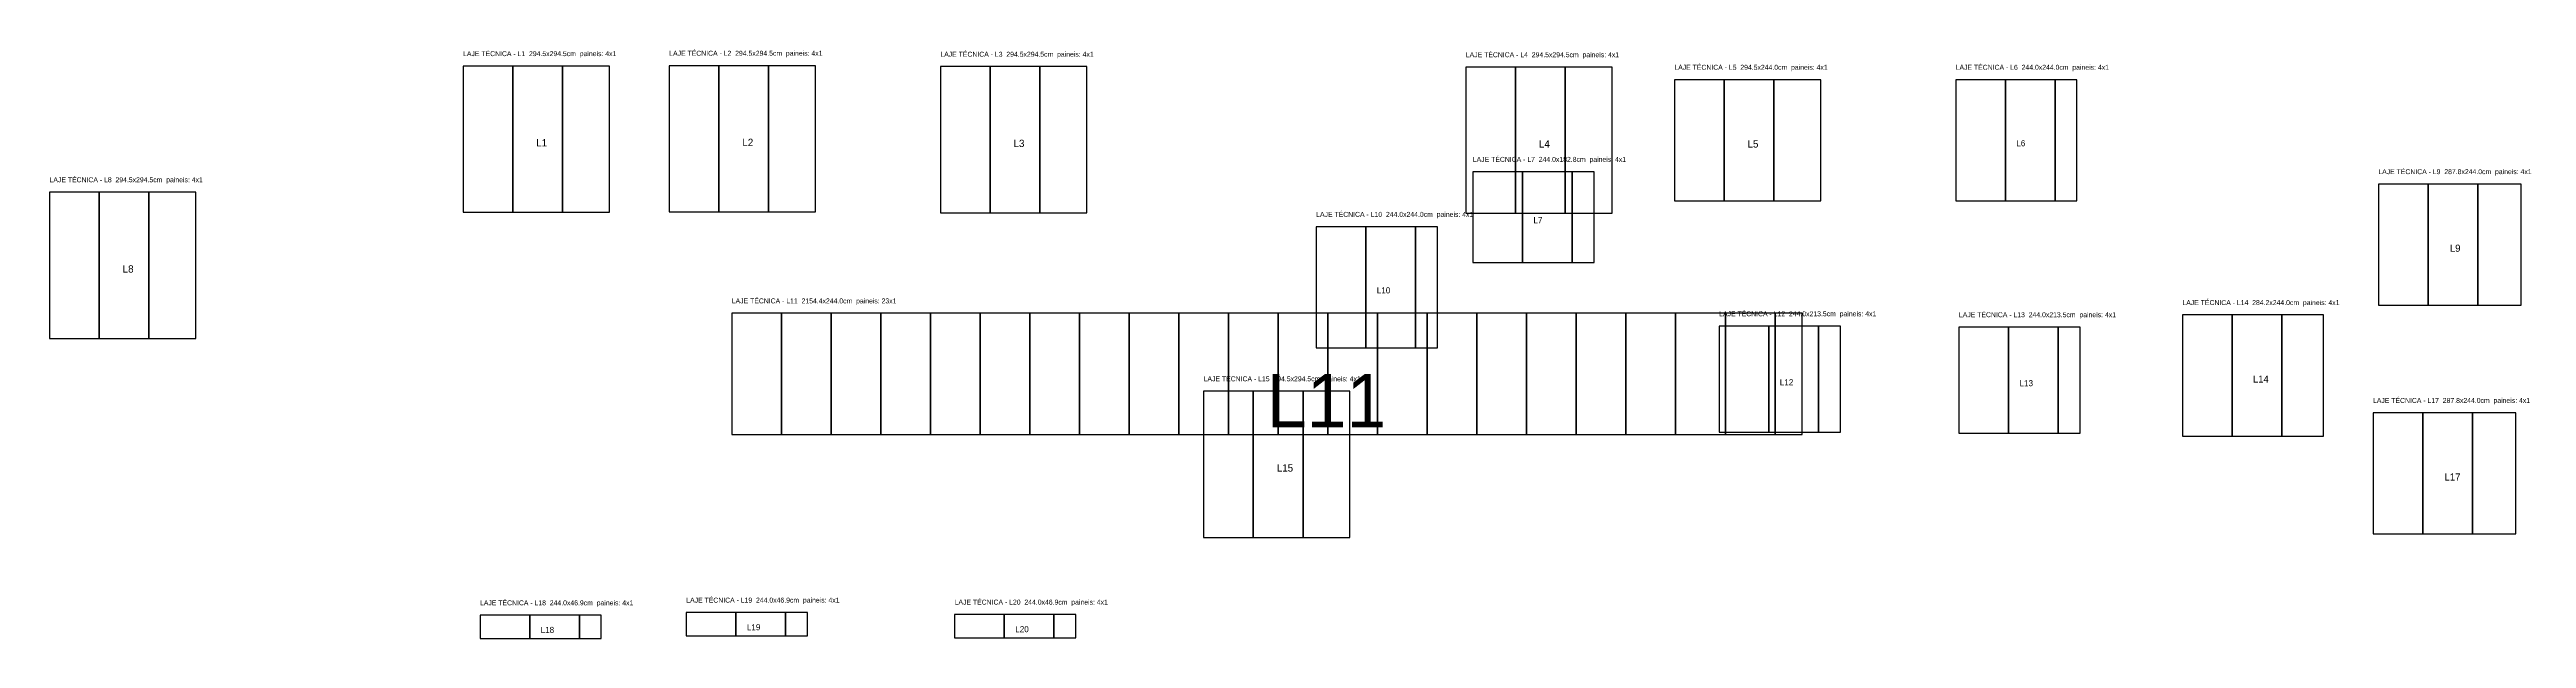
# Model space of a CAD drawing. Header units: metres. Extents: x 2778 to 7764, y 2023 to 3210.
import ezdxf

# ---------------------------------------------------------------- set-up
doc = ezdxf.new("R2010")
doc.units = ezdxf.units.M

msp = doc.modelspace()

# ---------------------------------------------------------------- linework, layer by layer
at = {"layer": 'Contorno'}
for points in [[(3610.45, 2882.11), (3904.95, 2882.11), (3904.95, 3176.61), (3610.45, 3176.61), (3610.45, 2882.11)], [(4025.44, 2882.91), (4319.94, 2882.91), (4319.94, 3177.41), (4025.44, 3177.41), (4025.44, 2882.91)], [(4571.28, 2880.93), (4865.78, 2880.93), (4865.78, 3175.43), (4571.28, 3175.43), (4571.28, 2880.93)], [(5628.97, 2879.89), (5923.47, 2879.89), (5923.47, 3174.39), (5628.97, 3174.39), (5628.97, 2879.89)], [(6048.75, 2905.14), (6343.25, 2905.14), (6343.25, 3149.14), (6048.75, 3149.14), (6048.75, 2905.14)], [(6615, 2905.14), (6859, 2905.14), (6859, 3149.14), (6615, 3149.14), (6615, 2905.14)], [(5643.03, 2780.81), (5887.03, 2780.81), (5887.03, 2963.61), (5643.03, 2963.61), (5643.03, 2780.81)], [(2778.03, 2627.96), (3072.53, 2627.96), (3072.53, 2922.46), (2778.03, 2922.46), (2778.03, 2627.96)], [(7465.82, 2694.83), (7753.62, 2694.83), (7753.62, 2938.83), (7465.82, 2938.83), (7465.82, 2694.83)], [(5327.72, 2608.77), (5571.72, 2608.77), (5571.72, 2852.77), (5327.72, 2852.77), (5327.72, 2608.77)], [(4151.35, 2434.41), (6305.75, 2434.41), (6305.75, 2678.41), (4151.35, 2678.41), (4151.35, 2434.41)], [(6138.97, 2438.94), (6382.97, 2438.94), (6382.97, 2652.44), (6138.97, 2652.44), (6138.97, 2438.94)], [(6621.56, 2437.03), (6865.56, 2437.03), (6865.56, 2650.53), (6621.56, 2650.53), (6621.56, 2437.03)], [(7071.42, 2431.01), (7355.62, 2431.01), (7355.62, 2675.01), (7071.42, 2675.01), (7071.42, 2431.01)], [(5101.21, 2226.91), (5395.71, 2226.91), (5395.71, 2521.41), (5101.21, 2521.41), (5101.21, 2226.91)], [(7455.07, 2233.8), (7742.87, 2233.8), (7742.87, 2477.8), (7455.07, 2477.8), (7455.07, 2233.8)], [(3644.57, 2023.11), (3888.57, 2023.11), (3888.57, 2070.01), (3644.57, 2070.01), (3644.57, 2023.11)], [(4059.73, 2028.55), (4303.73, 2028.55), (4303.73, 2075.45), (4059.73, 2075.45), (4059.73, 2028.55)], [(4599.93, 2024.51), (4843.93, 2024.51), (4843.93, 2071.41), (4599.93, 2071.41), (4599.93, 2024.51)]]:
    msp.add_lwpolyline(points, close=True, dxfattribs=at)
at = {"layer": 'Paineis'}
for points in [[(3610.45, 2882.11), (3710.45, 2882.11), (3710.45, 3176.61), (3610.45, 3176.61)], [(3710.45, 2882.11), (3810.45, 2882.11), (3810.45, 3176.61), (3710.45, 3176.61)], [(3810.45, 2882.11), (3904.95, 2882.11), (3904.95, 3176.61), (3810.45, 3176.61)], [(4025.44, 2882.91), (4125.44, 2882.91), (4125.44, 3177.41), (4025.44, 3177.41)], [(4125.44, 2882.91), (4225.44, 2882.91), (4225.44, 3177.41), (4125.44, 3177.41)], [(4225.44, 2882.91), (4319.94, 2882.91), (4319.94, 3177.41), (4225.44, 3177.41)], [(4571.28, 2880.93), (4671.28, 2880.93), (4671.28, 3175.43), (4571.28, 3175.43)], [(4671.28, 2880.93), (4771.28, 2880.93), (4771.28, 3175.43), (4671.28, 3175.43)], [(4771.28, 2880.93), (4865.78, 2880.93), (4865.78, 3175.43), (4771.28, 3175.43)], [(5628.97, 2879.89), (5728.97, 2879.89), (5728.97, 3174.39), (5628.97, 3174.39)], [(5728.97, 2879.89), (5828.97, 2879.89), (5828.97, 3174.39), (5728.97, 3174.39)], [(5828.97, 2879.89), (5923.47, 2879.89), (5923.47, 3174.39), (5828.97, 3174.39)], [(6048.75, 2905.14), (6148.75, 2905.14), (6148.75, 3149.14), (6048.75, 3149.14)], [(6148.75, 2905.14), (6248.75, 2905.14), (6248.75, 3149.14), (6148.75, 3149.14)], [(6248.75, 2905.14), (6343.25, 2905.14), (6343.25, 3149.14), (6248.75, 3149.14)], [(6615, 2905.14), (6715, 2905.14), (6715, 3149.14), (6615, 3149.14)], [(6715, 2905.14), (6815, 2905.14), (6815, 3149.14), (6715, 3149.14)], [(6815, 2905.14), (6859, 2905.14), (6859, 3149.14), (6815, 3149.14)], [(5643.03, 2780.81), (5743.03, 2780.81), (5743.03, 2963.61), (5643.03, 2963.61)], [(5743.03, 2780.81), (5843.03, 2780.81), (5843.03, 2963.61), (5743.03, 2963.61)], [(5843.03, 2780.81), (5887.03, 2780.81), (5887.03, 2963.61), (5843.03, 2963.61)], [(2778.03, 2627.96), (2878.03, 2627.96), (2878.03, 2922.46), (2778.03, 2922.46)], [(2878.03, 2627.96), (2978.03, 2627.96), (2978.03, 2922.46), (2878.03, 2922.46)], [(2978.03, 2627.96), (3072.53, 2627.96), (3072.53, 2922.46), (2978.03, 2922.46)], [(7465.82, 2694.83), (7565.82, 2694.83), (7565.82, 2938.83), (7465.82, 2938.83)], [(7565.82, 2694.83), (7665.82, 2694.83), (7665.82, 2938.83), (7565.82, 2938.83)], [(7665.82, 2694.83), (7753.62, 2694.83), (7753.62, 2938.83), (7665.82, 2938.83)], [(5327.72, 2608.77), (5427.72, 2608.77), (5427.72, 2852.77), (5327.72, 2852.77)], [(5427.72, 2608.77), (5527.72, 2608.77), (5527.72, 2852.77), (5427.72, 2852.77)], [(5527.72, 2608.77), (5571.72, 2608.77), (5571.72, 2852.77), (5527.72, 2852.77)], [(4151.35, 2434.41), (4251.35, 2434.41), (4251.35, 2678.41), (4151.35, 2678.41)], [(4251.35, 2434.41), (4351.35, 2434.41), (4351.35, 2678.41), (4251.35, 2678.41)], [(4351.35, 2434.41), (4451.35, 2434.41), (4451.35, 2678.41), (4351.35, 2678.41)], [(4451.35, 2434.41), (4551.35, 2434.41), (4551.35, 2678.41), (4451.35, 2678.41)], [(4551.35, 2434.41), (4651.35, 2434.41), (4651.35, 2678.41), (4551.35, 2678.41)], [(4651.35, 2434.41), (4751.35, 2434.41), (4751.35, 2678.41), (4651.35, 2678.41)], [(4751.35, 2434.41), (4851.35, 2434.41), (4851.35, 2678.41), (4751.35, 2678.41)], [(4851.35, 2434.41), (4951.35, 2434.41), (4951.35, 2678.41), (4851.35, 2678.41)], [(4951.35, 2434.41), (5051.35, 2434.41), (5051.35, 2678.41), (4951.35, 2678.41)], [(5051.35, 2434.41), (5151.35, 2434.41), (5151.35, 2678.41), (5051.35, 2678.41)], [(5151.35, 2434.41), (5251.35, 2434.41), (5251.35, 2678.41), (5151.35, 2678.41)], [(5251.35, 2434.41), (5351.35, 2434.41), (5351.35, 2678.41), (5251.35, 2678.41)], [(5351.35, 2434.41), (5451.35, 2434.41), (5451.35, 2678.41), (5351.35, 2678.41)], [(5451.35, 2434.41), (5551.35, 2434.41), (5551.35, 2678.41), (5451.35, 2678.41)], [(5551.35, 2434.41), (5651.35, 2434.41), (5651.35, 2678.41), (5551.35, 2678.41)], [(5651.35, 2434.41), (5751.35, 2434.41), (5751.35, 2678.41), (5651.35, 2678.41)], [(5751.35, 2434.41), (5851.35, 2434.41), (5851.35, 2678.41), (5751.35, 2678.41)], [(5851.35, 2434.41), (5951.35, 2434.41), (5951.35, 2678.41), (5851.35, 2678.41)], [(5951.35, 2434.41), (6051.35, 2434.41), (6051.35, 2678.41), (5951.35, 2678.41)], [(6051.35, 2434.41), (6151.35, 2434.41), (6151.35, 2678.41), (6051.35, 2678.41)], [(6138.97, 2438.94), (6238.97, 2438.94), (6238.97, 2652.44), (6138.97, 2652.44)], [(6151.35, 2434.41), (6251.35, 2434.41), (6251.35, 2678.41), (6151.35, 2678.41)], [(6238.97, 2438.94), (6338.97, 2438.94), (6338.97, 2652.44), (6238.97, 2652.44)], [(6251.35, 2434.41), (6305.75, 2434.41), (6305.75, 2678.41), (6251.35, 2678.41)], [(6338.97, 2438.94), (6382.97, 2438.94), (6382.97, 2652.44), (6338.97, 2652.44)], [(6621.56, 2437.03), (6721.56, 2437.03), (6721.56, 2650.53), (6621.56, 2650.53)], [(6721.56, 2437.03), (6821.56, 2437.03), (6821.56, 2650.53), (6721.56, 2650.53)], [(6821.56, 2437.03), (6865.56, 2437.03), (6865.56, 2650.53), (6821.56, 2650.53)], [(7071.42, 2431.01), (7171.42, 2431.01), (7171.42, 2675.01), (7071.42, 2675.01)], [(7171.42, 2431.01), (7271.42, 2431.01), (7271.42, 2675.01), (7171.42, 2675.01)], [(7271.42, 2431.01), (7355.62, 2431.01), (7355.62, 2675.01), (7271.42, 2675.01)], [(5101.21, 2226.91), (5201.21, 2226.91), (5201.21, 2521.41), (5101.21, 2521.41)], [(5201.21, 2226.91), (5301.21, 2226.91), (5301.21, 2521.41), (5201.21, 2521.41)], [(5301.21, 2226.91), (5395.71, 2226.91), (5395.71, 2521.41), (5301.21, 2521.41)], [(7455.07, 2233.8), (7555.07, 2233.8), (7555.07, 2477.8), (7455.07, 2477.8)], [(7555.07, 2233.8), (7655.07, 2233.8), (7655.07, 2477.8), (7555.07, 2477.8)], [(7655.07, 2233.8), (7742.87, 2233.8), (7742.87, 2477.8), (7655.07, 2477.8)], [(3644.57, 2023.11), (3744.57, 2023.11), (3744.57, 2070.01), (3644.57, 2070.01)], [(3744.57, 2023.11), (3844.57, 2023.11), (3844.57, 2070.01), (3744.57, 2070.01)], [(3844.57, 2023.11), (3888.57, 2023.11), (3888.57, 2070.01), (3844.57, 2070.01)], [(4059.73, 2028.55), (4159.73, 2028.55), (4159.73, 2075.45), (4059.73, 2075.45)], [(4159.73, 2028.55), (4259.73, 2028.55), (4259.73, 2075.45), (4159.73, 2075.45)], [(4259.73, 2028.55), (4303.73, 2028.55), (4303.73, 2075.45), (4259.73, 2075.45)], [(4599.93, 2024.51), (4699.93, 2024.51), (4699.93, 2071.41), (4599.93, 2071.41)], [(4699.93, 2024.51), (4799.93, 2024.51), (4799.93, 2071.41), (4699.93, 2071.41)], [(4799.93, 2024.51), (4843.93, 2024.51), (4843.93, 2071.41), (4799.93, 2071.41)]]:
    msp.add_lwpolyline(points, close=True, dxfattribs=at)

# ---------------------------------------------------------------- texts
at = {"layer": 'NOMENCLATURA', "char_height": 10, "attachment_point": 1}
for s, insert in [('LAJE TÉCNICA - L1  294.5x294.5cm  paineis: 4x1', (3610.45, 3206.61)), ('LAJE TÉCNICA - L2  294.5x294.5cm  paineis: 4x1', (4025.44, 3207.41)), ('LAJE TÉCNICA - L3  294.5x294.5cm  paineis: 4x1', (4571.28, 3205.43)), ('LAJE TÉCNICA - L4  294.5x294.5cm  paineis: 4x1', (5628.97, 3204.39)), ('LAJE TÉCNICA - L5  294.5x244.0cm  paineis: 4x1', (6048.75, 3179.14)), ('LAJE TÉCNICA - L6  244.0x244.0cm  paineis: 4x1', (6615, 3179.14)), ('LAJE TÉCNICA - L7  244.0x182.8cm  paineis: 4x1', (5643.03, 2993.61)), ('LAJE TÉCNICA - L8  294.5x294.5cm  paineis: 4x1', (2778.03, 2952.46)), ('LAJE TÉCNICA - L9  287.8x244.0cm  paineis: 4x1', (7465.82, 2968.83)), ('LAJE TÉCNICA - L10  244.0x244.0cm  paineis: 4x1', (5327.72, 2882.77)), ('LAJE TÉCNICA - L11  2154.4x244.0cm  paineis: 23x1', (4151.35, 2708.41)), ('LAJE TÉCNICA - L14  284.2x244.0cm  paineis: 4x1', (7071.42, 2705.01)), ('LAJE TÉCNICA - L12  244.0x213.5cm  paineis: 4x1', (6138.97, 2682.44)), ('LAJE TÉCNICA - L13  244.0x213.5cm  paineis: 4x1', (6621.56, 2680.53)), ('LAJE TÉCNICA - L15  294.5x294.5cm  paineis: 4x1', (5101.21, 2551.41)), ('LAJE TÉCNICA - L17  287.8x244.0cm  paineis: 4x1', (7455.07, 2507.8)), ('LAJE TÉCNICA - L18  244.0x46.9cm  paineis: 4x1', (3644.57, 2100.01)), ('LAJE TÉCNICA - L19  244.0x46.9cm  paineis: 4x1', (4059.73, 2105.45)), ('LAJE TÉCNICA - L20  244.0x46.9cm  paineis: 4x1', (4599.93, 2101.41))]:
    msp.add_mtext(s, dxfattribs=dict(at, insert=insert))
at = {"layer": 'Texto Secao', "attachment_point": 1}
for s, insert, char_height in [('L1', (3757.7, 3029.36), 14.725), ('L2', (4172.69, 3030.16), 14.725), ('L3', (4718.53, 3028.18), 14.725), ('L4', (5776.22, 3027.14), 14.725), ('L5', (6196, 3027.14), 14.725), ('L6', (6737, 3027.14), 12.2), ('L7', (5765.03, 2872.21), 12.2), ('L9', (7609.72, 2816.83), 14.39), ('L8', (2925.28, 2775.21), 14.725), ('L10', (5449.72, 2730.77), 12.2), ('L11', (5228.55, 2556.41), 107.72), ('L12', (6260.97, 2545.69), 12.2), ('L13', (6743.56, 2543.78), 12.2), ('L14', (7213.52, 2553.01), 14.21), ('L15', (5248.46, 2374.16), 14.725), ('L17', (7598.97, 2355.8), 14.39), ('L18', (3766.57, 2046.56), 12.2), ('L19', (4181.73, 2052), 12.2), ('L20', (4721.93, 2047.96), 12.2)]:
    msp.add_mtext(s, dxfattribs=dict(at, insert=insert, char_height=char_height))

doc.saveas('drawing.dxf')
